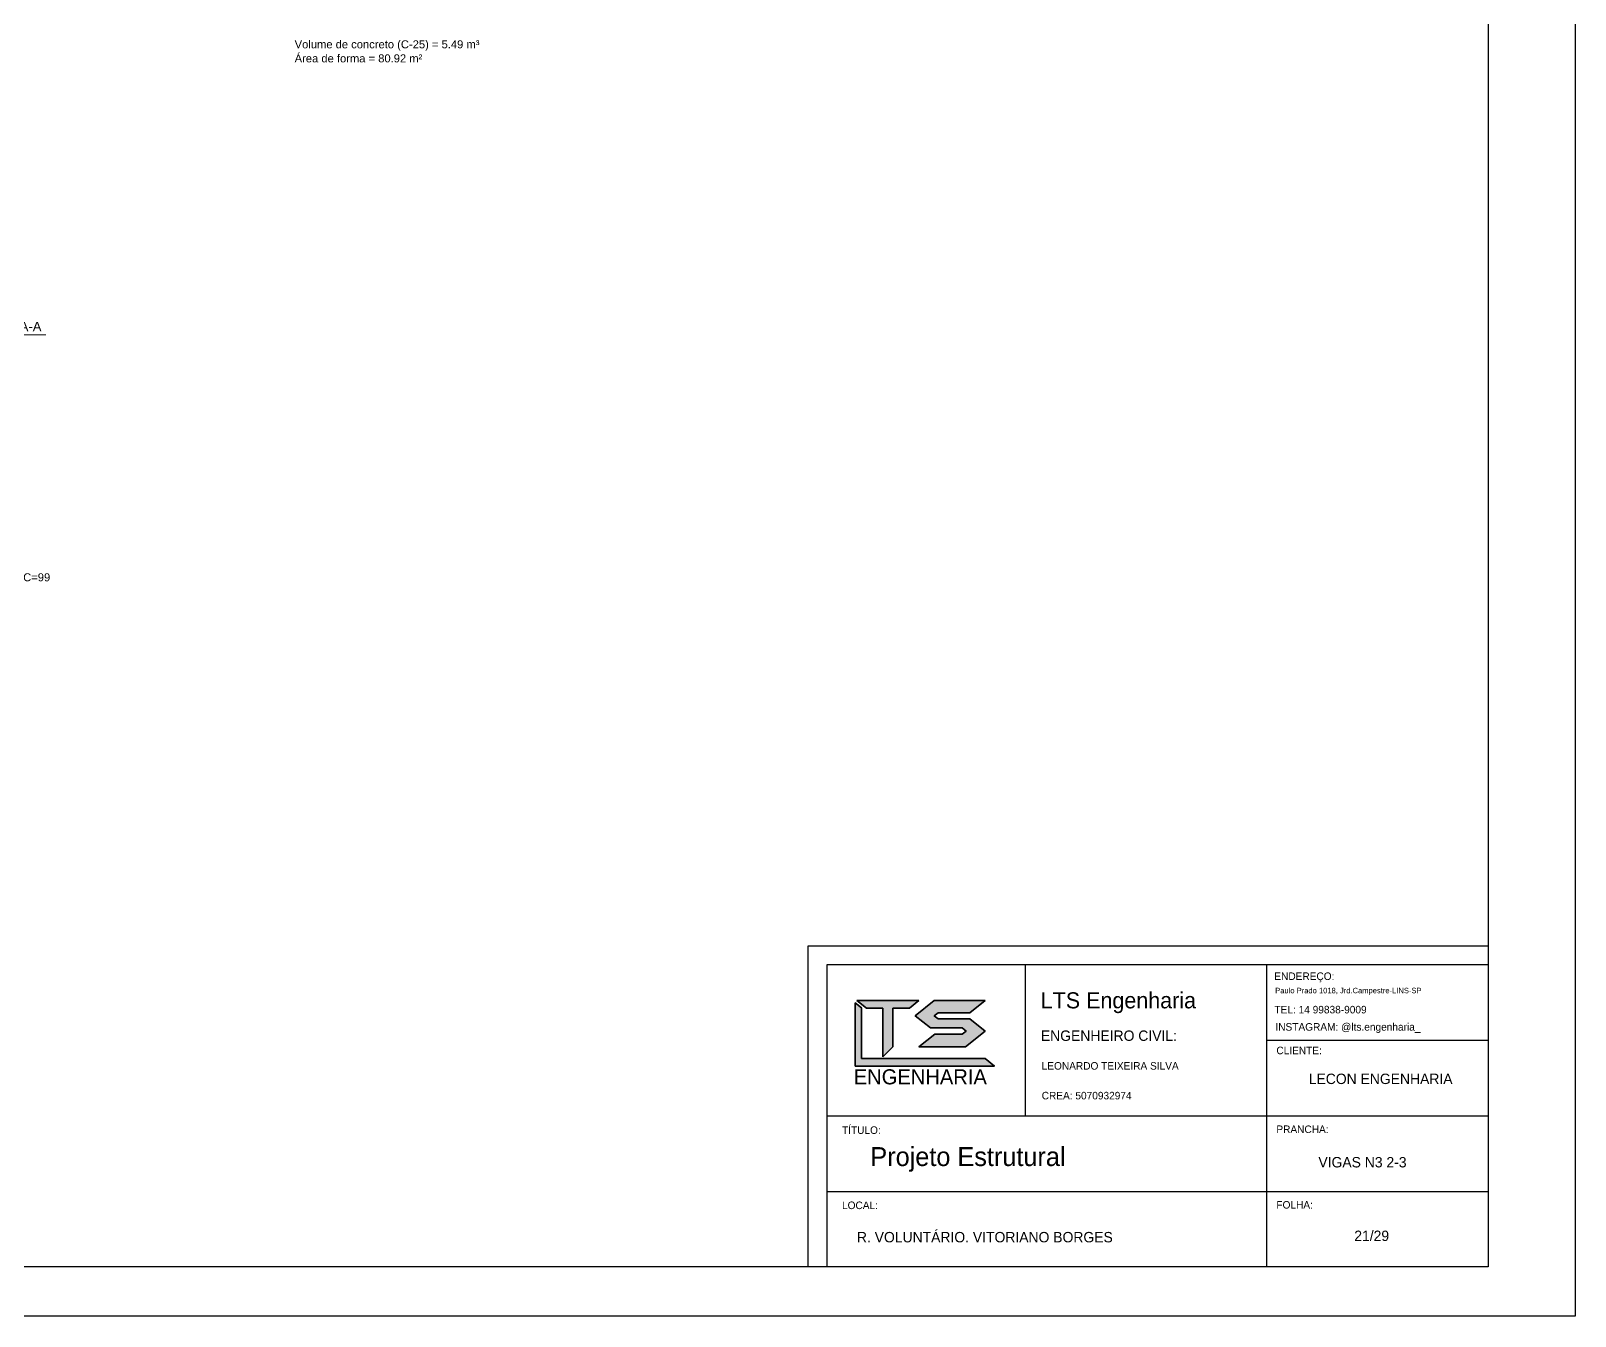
# Model space of a CAD drawing. Header units: millimetres. Extents: x -8 to 605, y -494 to 220.
# Drawn here: x 426.37 to 467.24, y -494.08 to -460.07 of the extents above; entities that cross this region are included whole.
import ezdxf

# ---------------------------------------------------------------- set-up
doc = ezdxf.new("R2010")
doc.units = ezdxf.units.MM
doc.header["$MEASUREMENT"] = 0
doc.linetypes.add('NULL', pattern=[0])
for name, color, linetype, lineweight in [('Descrição da armadura', 7, 'Continuous', 0), ('DT-Relação do aço', 1, 'Continuous', 20), ('DT-Textos', 7, 'Continuous', 5)]:
    doc.layers.add(name, color=color, linetype=linetype, lineweight=lineweight)
doc.layers.add('FOLHA', color=7, linetype='Continuous')
doc.styles.add('Arial', font='arial.ttf')

msp = doc.modelspace()

# ---------------------------------------------------------------- hatches: boundary and pattern name
h = msp.add_hatch(color=7)
h.dxf.hatch_style = 1
h.paths.add_polyline_path([(448.3601, -485.9165), (448.1926, -485.7824), (448.1926, -487.4579), (451.8788, -487.4579), (451.6274, -487.2569), (448.3601, -487.2569)])
h.paths.add_polyline_path([(449.1895, -485.9288), (449.6251, -485.9288), (449.8764, -485.7277), (449.7927, -485.7277), (448.2344, -485.7277), (448.4858, -485.9288), (448.9214, -485.9288), (448.9214, -487.2182), (449.1895, -486.9501)])
h.paths.add_polyline_path([(450.3818, -486.2105), (450.2809, -486.1298), (450.3818, -486.0491), (451.2256, -486.0491), (451.6274, -485.7277), (450.2809, -485.7277), (449.7782, -486.1298), (450.18, -486.4513), (451.0239, -486.4513), (451.1248, -486.532), (451.0239, -486.6127), (450.2982, -486.6127), (449.8764, -486.9501), (451.1048, -486.9501), (451.6274, -486.532), (451.2256, -486.2105)])

# ---------------------------------------------------------------- linework, layer by layer
at = {"color": 7}
for p, q in [((467.2434, -409.9755), (467.2434, -494.0755)), ((464.9434, -411.2755), (464.9434, -492.7755)), ((446.9434, -484.2755), (464.9434, -484.2755)), ((446.9434, -484.7755), (446.9434, -484.2755)), ((446.9434, -492.7755), (446.9434, -484.7755)), ((447.4434, -492.7755), (447.4434, -484.7755)), ((447.4434, -484.7755), (464.9434, -484.7755)), ((452.6934, -488.7755), (452.6934, -484.7755)), ((459.0773, -484.7755), (459.0773, -492.7755)), ((464.9434, -484.7755), (464.9434, -492.7755)), ((448.1926, -485.7824), (448.1926, -487.4579)), ((448.3601, -485.9165), (448.1926, -485.7824)), ((448.1926, -485.7824), (448.1926, -487.4579)), ((448.2344, -485.7277), (448.4858, -485.9288)), ((449.8764, -485.7277), (448.2344, -485.7277)), ((448.3601, -487.2569), (448.3601, -485.9165)), ((448.4858, -485.9288), (448.9214, -485.9288)), ((448.9214, -485.9288), (448.9214, -487.2182)), ((449.1895, -486.9501), (449.1895, -485.9288)), ((449.1895, -485.9288), (449.6251, -485.9288)), ((449.6251, -485.9288), (449.8764, -485.7277)), ((450.2809, -485.7277), (449.7782, -486.1298)), ((451.6274, -485.7277), (450.2809, -485.7277)), ((451.2256, -486.0491), (451.6274, -485.7277)), ((449.7782, -486.1298), (450.18, -486.4513)), ((450.2809, -486.1298), (450.3818, -486.0491)), ((450.3818, -486.2105), (450.2809, -486.1298)), ((450.3818, -486.0491), (451.2256, -486.0491)), ((451.2256, -486.2105), (450.3818, -486.2105)), ((451.6274, -486.532), (451.2256, -486.2105)), ((450.2982, -486.6127), (449.8764, -486.9501)), ((450.18, -486.4513), (451.0239, -486.4513)), ((451.0239, -486.6127), (450.2982, -486.6127)), ((451.0239, -486.4513), (451.1248, -486.532)), ((451.1248, -486.532), (451.0239, -486.6127)), ((451.1048, -486.9501), (451.6274, -486.532)), ((459.0773, -486.7755), (464.9434, -486.7755)), ((448.9214, -487.2182), (449.1895, -486.9501)), ((449.8764, -486.9501), (451.1048, -486.9501)), ((448.1926, -487.4579), (451.8788, -487.4579)), ((451.6274, -487.2569), (448.3601, -487.2569)), ((451.8788, -487.4579), (451.6274, -487.2569)), ((447.4434, -488.7755), (464.9434, -488.7755)), ((447.4434, -490.7755), (464.9434, -490.7755)), ((464.9434, -492.7755), (350.6434, -492.7755)), ((464.9434, -492.7755), (447.4434, -492.7755)), ((464.9434, -492.7755), (447.4434, -492.7755)), ((467.2434, -494.0755), (348.3434, -494.0755))]:
    msp.add_line(p, q, dxfattribs=at)
for points in [[(448.3601, -487.2569), (451.6274, -487.2569), (451.8788, -487.4579), (448.1926, -487.4579), (448.1926, -485.7824), (448.3601, -485.9165)], [(448.1926, -487.4579), (451.8788, -487.4579), (451.6274, -487.2569), (448.3601, -487.2569), (448.3601, -485.9165), (448.1926, -485.7824)], [(448.9214, -485.9288), (448.4858, -485.9288), (448.2344, -485.7277), (449.7927, -485.7277), (449.8764, -485.7277), (449.6251, -485.9288), (449.1895, -485.9288), (449.1895, -486.9501), (448.9214, -487.2182)], [(448.4858, -485.9288), (448.9214, -485.9288), (448.9214, -487.2182), (449.1895, -486.9501), (449.1895, -485.9288), (449.6251, -485.9288), (449.8764, -485.7277), (448.2344, -485.7277)], [(450.2809, -486.1298), (450.3818, -486.0491), (451.2256, -486.0491), (451.6274, -485.7277), (450.2809, -485.7277), (449.7782, -486.1298), (450.18, -486.4513), (451.0239, -486.4513), (451.1248, -486.532), (451.0239, -486.6127), (450.2982, -486.6127), (449.8764, -486.9501), (451.1048, -486.9501), (451.6274, -486.532), (451.2256, -486.2105), (450.3818, -486.2105), (451.2256, -486.2105), (451.6274, -486.532), (451.1048, -486.9501), (449.8764, -486.9501), (450.2982, -486.6127), (451.0239, -486.6127), (451.1248, -486.532), (451.0239, -486.4513), (450.18, -486.4513), (449.7782, -486.1298), (450.2809, -485.7277), (451.6274, -485.7277), (451.2256, -486.0491), (450.3818, -486.0491), (450.2809, -486.1298), (450.3818, -486.2105)]]:
    msp.add_lwpolyline(points, close=True, dxfattribs=at)
at = {"layer": 'DT-Textos'}
msp.add_line((424.6526, -468.115), (426.7706, -468.115), dxfattribs=at)

# ---------------------------------------------------------------- texts
at = {"color": 7}
for s, height, p in [('ENDEREÇO:', 0.2, (459.2825, -485.1816)), ('LTS Engenharia', 0.425339, (453.0997, -485.933)), ('Paulo Prado 1018, Jrd.Campestre-LINS-SP', 0.144994, (459.3056, -485.5335)), ('TEL: 14 99838-9009', 0.2, (459.2867, -486.0662)), ('INSTAGRAM: @lts.engenharia_', 0.2, (459.3112, -486.5229)), ('ENGENHEIRO CIVIL:', 0.275339, (453.1043, -486.7934)), ('CLIENTE:', 0.2, (459.3368, -487.1465)), ('ENGENHARIA', 0.39848, (448.1504, -487.9433)), ('LEONARDO TEIXEIRA SILVA', 0.2, (453.1245, -487.5542)), ('CREA: 5070932974', 0.2, (453.1256, -488.3413)), ('TÍTULO:', 0.2, (447.8402, -489.2543)), ('PRANCHA:', 0.2, (459.3368, -489.2319)), ('Projeto Estrutural', 0.5, (448.5906, -490.1048)), ('LOCAL:', 0.2, (447.8402, -491.2441)), ('FOLHA:', 0.2, (459.3368, -491.2312))]:
    msp.add_text(s, height=height, dxfattribs=at).set_placement(p)
at = {"layer": 'Descrição da armadura', "linetype": 'NULL', "insert": (425.7117, -474.638), "char_height": 0.2118, "width": 4.686721, "attachment_point": 8, "line_spacing_factor": 0.9, "style": 'Arial'}
msp.add_mtext('12 N1 ø5.0  C=99', dxfattribs=at)
at = {"layer": 'DT-Relação do aço', "color": 7, "linetype": 'NULL', "char_height": 0.2118, "attachment_point": 7, "line_spacing_factor": 0.9, "style": 'Arial'}
for s, insert, width in [('Volume de concreto (C-25) = 5.49 m³', (433.3528, -460.5934), 9.782835), ('Área de forma = 80.92 m²', (433.3528, -460.9048), 6.757582)]:
    msp.add_mtext(s, dxfattribs=dict(at, insert=insert, width=width))
at = {"layer": 'DT-Textos', "linetype": 'NULL', "insert": (425.7117, -468.0909), "char_height": 0.2471, "width": 3.760741, "attachment_point": 8, "line_spacing_factor": 0.798, "style": 'Arial'}
msp.add_mtext('SEÇÃO A-A', dxfattribs=at)
at = {"layer": 'FOLHA'}
for s, height, p in [('LECON ENGENHARIA', 0.275339, (460.1939, -487.9352)), ('VIGAS N3 2-3', 0.275339, (460.4491, -490.1413)), ('R. VOLUNTÁRIO. VITORIANO BORGES', 0.275339, (448.2353, -492.1242)), ('21/29', 0.27534, (461.3991, -492.0886))]:
    msp.add_text(s, height=height, dxfattribs=at).set_placement(p)

doc.saveas('drawing.dxf')
